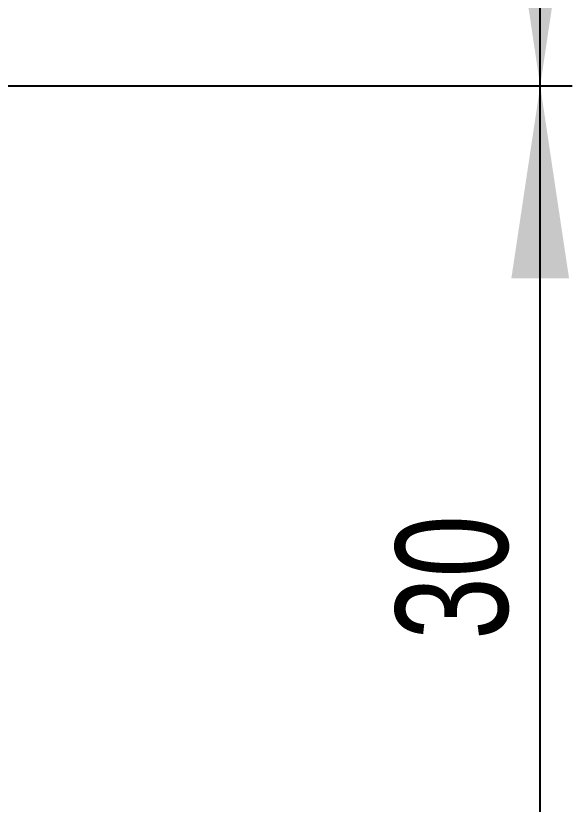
# Model space of a CAD drawing. Header units: millimetres. Extents: x 0 to 1188, y 0 to 841.
# Drawn here: x 647.52 to 664.88, y 351.74 to 376.33 of the extents above; entities that cross this region are included whole.
import ezdxf

# ---------------------------------------------------------------- set-up
doc = ezdxf.new("R2010")
doc.units = ezdxf.units.MM
doc.styles.add('SLDTEXTSTYLE3', font='ARIALN.TTF', dxfattribs={"width": 0.87})
doc.dimstyles.new('SLDDIMSTYLE2', dxfattribs={"dimtxt": 3.5, "dimasz": 6, "dimexe": 0, "dimexo": 0.0625, "dimgap": 0.875, "dimtad": 1, "dimrnd": 1e-09, "dimzin": 12, "dimdsep": 46, "dimtxsty": 'SLDTEXTSTYLE3', "dimsah": 1, "dimcen": 0.09, "dimadec": 0, "dimazin": 3, "dimtfac": 1, "dimtofl": 0, "dimtmove": 0, "dimatfit": 3, "dimfxl": 0, "dimfrac": 2, "dimtolj": 1, "dimtzin": 12, "dimarcsym": 0})
doc.dimstyles.new('SLDDIMSTYLE3', dxfattribs={"dimtxt": 3.5, "dimasz": 6, "dimexe": 0, "dimexo": 0.0625, "dimgap": 0.875, "dimtad": 1, "dimrnd": 1e-09, "dimzin": 12, "dimdsep": 46, "dimtxsty": 'SLDTEXTSTYLE3', "dimsah": 1, "dimcen": 0.09, "dimadec": 0, "dimazin": 3, "dimtfac": 1, "dimtmove": 0, "dimatfit": 0, "dimfxl": 0, "dimfrac": 2, "dimtolj": 1, "dimtzin": 12, "dimarcsym": 0})

# ---------------------------------------------------------------- blocks, each defined once
blk = doc.blocks.new('_D_49')
for p, q in [((635.3522320244805, 374.1444499411431), (664.8825399489441, 374.1444499411431)), ((663.8825399489441, 344.1444464658799), (663.8825399489441, 374.1444499411431)), ((645.5052452550302, 344.1444464658799), (664.8825399489441, 344.1444464658799))]:
    blk.add_line(p, q)
for points in [[(663.8825399489441, 374.1444499411431), (662.9825399489441, 368.1444499411431), (664.7825399489441, 368.1444499411431)], [(663.8825399489441, 344.1444464658799), (664.7825399489441, 350.1444464658799), (662.9825399489441, 350.1444464658799)]]:
    blk.add_solid(points)
at = {"insert": (659.370802743327, 356.8771319116842), "char_height": 3.5, "attachment_point": 1, "rotation": 90, "style": 'SLDTEXTSTYLE3'}
blk.add_mtext('30', dxfattribs=at)
blk = doc.blocks.new('_D_50')
for p, q in [((645.5052452550302, 404.1444464658799), (664.8825399489441, 404.1444464658798)), ((663.8825399489439, 374.1444499411428), (663.8825399489441, 404.1444464658798)), ((635.3522320244805, 374.1444499411431), (664.8825399489439, 374.1444499411428))]:
    blk.add_line(p, q)
for points in [[(663.8825399489441, 404.1444464658798), (662.9825399489441, 398.1444464658798), (664.7825399489441, 398.1444464658798)], [(663.8825399489439, 374.1444499411428), (664.7825399489438, 380.1444499411428), (662.9825399489439, 380.1444499411428)]]:
    blk.add_solid(points)
at = {"insert": (659.3708027433269, 387.2511667290476), "char_height": 3.5, "attachment_point": 1, "rotation": 89.9999999999995, "style": 'SLDTEXTSTYLE3'}
blk.add_mtext('30', dxfattribs=at)
blk = doc.blocks.new('_D_52')
for p, q in [((629.0031837604711, 373.1444499411423), (629.0031837604708, 324.6346435748287)), ((643.9189917765694, 373.1444499411438), (643.9189917765692, 324.6346435748287)), ((629.0031837604708, 325.6346435748287), (617.0031837604708, 325.6346435748287)), ((629.0031837604708, 325.6346435748287), (643.9189917765692, 325.6346435748287)), ((643.9189917765692, 325.6346435748287), (655.9189917765692, 325.6346435748287))]:
    blk.add_line(p, q)
for points in [[(629.0031837604708, 325.6346435748287), (623.0031837604708, 326.5346435748287), (623.0031837604708, 324.7346435748287)], [(643.9189917765692, 325.6346435748287), (649.9189917765692, 324.7346435748287), (649.9189917765692, 326.5346435748287)]]:
    blk.add_solid(points)
at = {"insert": (631.8044638146952, 330.1463807804458), "char_height": 3.5, "attachment_point": 1, "style": 'SLDTEXTSTYLE3'}
blk.add_mtext('14,92', dxfattribs=at)

msp = doc.modelspace()

# ---------------------------------------------------------------- dimensions: what is measured, and where the dimension line sits
for base, p1, p2, picture, middle in [((663.8825399489441, 404.1444464658798), (634.3522320244805, 374.1444499411431), (644.5052452550302, 404.1444464658799), '_D_50', (663.882539948944, 389.4421504499779)), ((663.882539948944, 374.1444499411431), (644.5052452550302, 344.1444464658799), (634.3522320244805, 374.1444499411431), '_D_49', (663.882539948944, 359.0681156326144))]:
    dim = msp.add_linear_dim(base=base, p1=p1, p2=p2, angle=90.0000000000002, dimstyle='SLDDIMSTYLE2')
    dim.commit()
    dim.dimension.update_dxf_attribs({"geometry": picture, "text_midpoint": middle, "dimtype": 160})
dim = msp.add_linear_dim(base=(643.9189917765692, 325.6346435748362), p1=(629.0031837604711, 374.1444499411423), p2=(643.9189917765694, 374.1444499411438), dimstyle='SLDDIMSTYLE3')
dim.commit()
dim.dimension.update_dxf_attribs({"geometry": '_D_52', "text_midpoint": (636.7367568379475, 325.6346435748362), "dimtype": 160})

doc.saveas('drawing.dxf')
